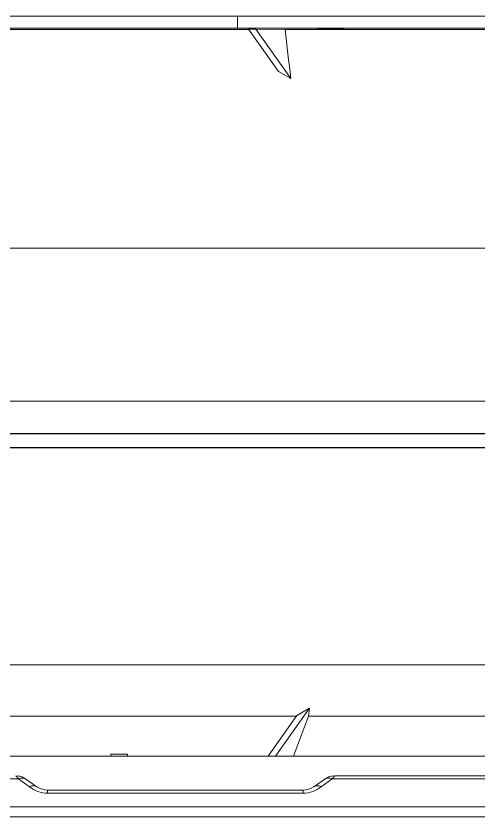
# Model space of a CAD drawing. Header units: millimetres. Extents: x 113490 to 142599, y -20467 to 115.
# Drawn here: x 132233.4 to 132458.6, y -6159.7 to -5770.2 of the extents above; entities that cross this region are included whole.
import ezdxf

# ---------------------------------------------------------------- set-up
doc = ezdxf.new("R2010")
doc.units = ezdxf.units.MM
doc.layers.add('DV1_0', color=7, linetype='Continuous')

msp = doc.modelspace()

# ---------------------------------------------------------------- linework, layer by layer
at = {"layer": 'DV1_0', "color": 7, "linetype": 'Continuous', "lineweight": 15}
for p, q in [((131956.76, -5770.18), (132341.09, -5770.18)), ((132635.43, -5770.18), (132341.09, -5770.18)), ((132341.09, -5770.18), (132341.09, -5776.08)), ((131956.76, -5776.08), (132341.09, -5776.08)), ((132162.02, -5776.68), (132346.59, -5776.68)), ((132635.43, -5776.08), (132341.09, -5776.08)), ((132350.01, -5776.53), (132346.49, -5776.55)), ((132346.49, -5776.55), (132361.02, -5797.09)), ((132364.24, -5776.68), (132350.01, -5776.53)), ((132350.01, -5776.53), (132366.99, -5800.53)), ((132364.24, -5776.68), (132612.28, -5776.68)), ((132379.98, -5776.33), (132380.31, -5776.35)), ((132392.87, -5776.35), (132392.53, -5776.33)), ((132361.02, -5797.09), (132366.99, -5800.53)), ((132010.76, -5973.34), (132965.76, -5973.34)), ((132024.47, -5973.22), (132952.05, -5973.22)), ((132010.76, -5980.02), (132965.76, -5980.02)), ((132024.36, -5980.14), (132952.16, -5980.14)), ((132022.76, -6085.69), (132953.76, -6085.69)), ((132376.11, -6106.81), (132359.59, -6130.18)), ((132370.01, -6110.43), (132376.11, -6106.81)), ((132375.62, -6110.72), (132376.11, -6106.81)), ((132369.98, -6110.72), (132162.5, -6110.72)), ((132370.01, -6110.43), (132356.05, -6130.18)), ((132368.42, -6130.18), (132375.62, -6110.72)), ((132600.9, -6110.72), (132375.62, -6110.72)), ((132985.6, -6130.18), (131991.69, -6130.18)), ((132279.52, -6129.18), (132287.52, -6129.18)), ((132279.52, -6129.18), (132279.52, -6130.18)), ((132287.52, -6130.18), (132287.52, -6129.18)), ((132238.15, -6141.28), (132237.91, -6141.11)), ((132243.54, -6145.05), (132238.15, -6141.28)), ((132383.57, -6141.28), (132378.19, -6145.05)), ((132383.81, -6141.11), (132383.57, -6141.28)), ((132588.04, -6139.68), (132388.48, -6139.68)), ((132373.02, -6146.68), (132248.7, -6146.68))]:
    msp.add_line(p, q, dxfattribs=at)
at = {"layer": 'DV1_0', "color": 7, "linetype": 'Continuous', "lineweight": 20}
for p, q in [((132379.98, -5776.33), (132379.98, -5776.32)), ((132157.03, -5883.15), (132956.45, -5883.15)), ((132024.7, -5957.48), (132951.82, -5957.48)), ((132234.57, -6141.22), (132147.15, -6141.22)), ((132239.96, -6144.99), (132234.57, -6141.22)), ((132387.15, -6141.22), (132381.77, -6144.99)), ((132589.37, -6141.22), (132387.15, -6141.22)), ((132248.7, -6146.68), (132248.7, -6148.14)), ((132373.02, -6146.68), (132373.02, -6148.14)), ((132373.02, -6148.14), (132248.7, -6148.14)), ((131930.64, -6154.76), (133045.88, -6154.76)), ((131930.64, -6159.73), (133045.88, -6159.73))]:
    msp.add_line(p, q, dxfattribs=at)
at = {"layer": 'DV1_0', "color": 7, "linetype": 'Continuous', "lineweight": 15}
for centre, radius, start, end in [((132385.91, -6106.02), 329.75, 88.8497, 91.0525), ((132386.93, -5450.28), 326.14, 268.8372, 271.0644), ((132234.04, -6144.96), 5.18, 70.8028, 97.5937), ((132233.24, -6147.99), 8.31, 55, 73.0515), ((132388.48, -6147.99), 8.31, 106.9484, 125), ((132387.68, -6144.96), 5.18, 82.4063, 109.1972), ((132248.7, -6137.68), 9, 235, 270), ((132373.02, -6137.68), 9, 270, 305)]:
    msp.add_arc(centre, radius, start, end, dxfattribs=at)
at = {"layer": 'DV1_0', "color": 7, "linetype": 'Continuous', "lineweight": 20}
for centre, start, end in [((132248.5, -6135), 229.4667, 270.8885), ((132373.23, -6135), 269.1115, 310.5333)]:
    msp.add_arc(centre, 13.14, start, end, dxfattribs=at)
at = {"layer": 'DV1_0', "color": 7, "linetype": 'Continuous', "lineweight": 15}
for centre, major_axis, ratio, start_param, end_param in [((190508.84, 7588.48), (-6568.75, -73334.83), 0.79589, -1.316824, -1.316494), ((132234.57, -6146.39), (3.58, 5.11), 0.647809, 0, 0.82425), ((132387.15, -6146.39), (-3.58, 5.11), 0.647809, 5.458935, 6.283185), ((132239.96, -6150.16), (3.58, 5.11), 0.647809, 0, 0.82425), ((132381.77, -6150.16), (-3.58, 5.11), 0.647809, 5.458935, 6.283185)]:
    msp.add_ellipse(centre, major_axis=major_axis, ratio=ratio, start_param=start_param, end_param=end_param, dxfattribs=at)
for points, knots in [([(132233.35, -6139.82), (132233.34, -6139.81), (132233.32, -6139.78), (132233.29, -6139.75), (132233.27, -6139.72), (132233.26, -6139.7), (132233.25, -6139.69), (132233.25, -6139.68), (132233.24, -6139.68), (132233.24, -6139.68), (132233.24, -6139.68)], [0.7510552, 0.7510552, 0.7510552, 0.7510552, 0.7916124, 0.8314593, 0.8682647, 0.9005811, 0.9291259, 0.9542346, 0.9772576, 1, 1, 1, 1]), ([(132388.48, -6139.68), (132388.48, -6139.68), (132388.48, -6139.68), (132388.48, -6139.68), (132388.47, -6139.69), (132388.46, -6139.7), (132388.45, -6139.72), (132388.43, -6139.75), (132388.4, -6139.78), (132388.38, -6139.8), (132388.37, -6139.82)], [0, 0, 0, 0, 0.0225374, 0.045499, 0.0704143, 0.098741, 0.1307989, 0.1673281, 0.2070826, 0.2462765, 0.2462765, 0.2462765, 0.2462765])]:
    msp.add_open_spline(points, degree=3, knots=knots, dxfattribs=at)
at = {"layer": 'DV1_0', "color": 7, "linetype": 'Continuous', "lineweight": 20}
for points, knots in [([(132234.57, -6141.22), (132234.53, -6141.18), (132234.45, -6141.09), (132234.35, -6140.98), (132234.24, -6140.86), (132234.15, -6140.76), (132234.06, -6140.66), (132233.98, -6140.56), (132233.9, -6140.48), (132233.83, -6140.39), (132233.76, -6140.31), (132233.69, -6140.24), (132233.64, -6140.17), (132233.58, -6140.1), (132233.53, -6140.04), (132233.48, -6139.98), (132233.43, -6139.92), (132233.39, -6139.87), (132233.36, -6139.84), (132233.35, -6139.82), (132233.35, -6139.82)], [0, 0, 0, 0, 0.0543595, 0.1067072, 0.1570729, 0.2056296, 0.252514, 0.2978724, 0.3418516, 0.3846049, 0.4262954, 0.4671026, 0.5072332, 0.5469375, 0.5865442, 0.6265138, 0.6676215, 0.7095311, 0.7509673, 0.7510552, 0.7510552, 0.7510552, 0.7510552]), ([(132388.37, -6139.82), (132388.37, -6139.82), (132388.36, -6139.83), (132388.33, -6139.87), (132388.29, -6139.92), (132388.25, -6139.98), (132388.2, -6140.04), (132388.14, -6140.1), (132388.09, -6140.17), (132388.03, -6140.24), (132387.97, -6140.31), (132387.9, -6140.39), (132387.82, -6140.48), (132387.75, -6140.56), (132387.66, -6140.66), (132387.57, -6140.76), (132387.48, -6140.86), (132387.38, -6140.98), (132387.27, -6141.09), (132387.19, -6141.18), (132387.15, -6141.22)], [0.2462765, 0.2462765, 0.2462765, 0.2462765, 0.2478008, 0.2893055, 0.3313105, 0.3725388, 0.4126164, 0.4523133, 0.4921019, 0.5323136, 0.5732018, 0.614975, 0.657814, 0.7018833, 0.7473363, 0.7943249, 0.8429799, 0.8935078, 0.9458807, 1, 1, 1, 1])]:
    msp.add_open_spline(points, degree=3, knots=knots, dxfattribs=at)

doc.saveas('drawing.dxf')
